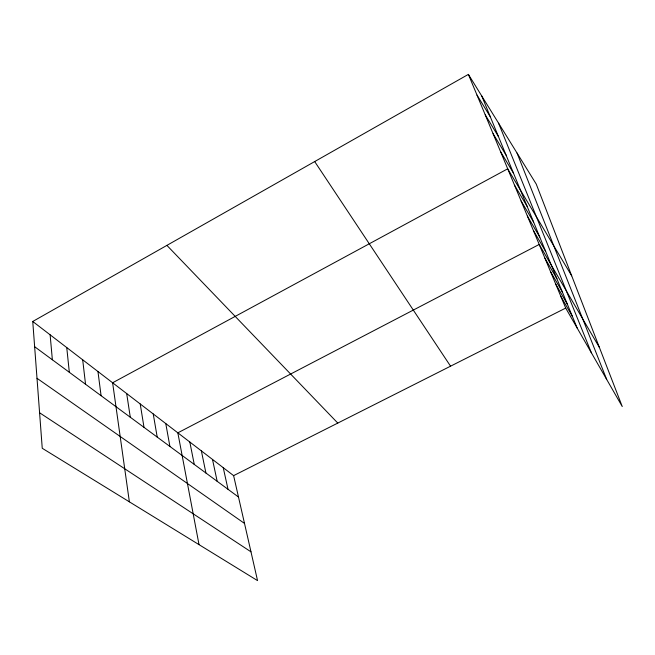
<?xml version="1.0" encoding="UTF-8"?>
<svg xmlns="http://www.w3.org/2000/svg" width="655" height="655" viewBox="0 0 655 655"><rect width="100%" height="100%" fill="white"/><g stroke="black" fill="none" stroke-linecap="round" stroke-linejoin="round"><path stroke-width="0.98" d="M32.75 321.474L233.614 475.636L257.546 580.617L42.248 448.282L32.75 321.474L468.382 74.383L536.232 184.071L622.25 406.542L565.707 308.087L468.382 74.383M233.614 475.636L565.707 308.087M39.587 412.765L250.988 551.829M37.008 378.295L244.511 523.435M34.641 346.716L238.494 497.03M166.902 245.379L337.784 423.081M314.687 161.564L450.558 366.186M477.012 95.098L490.267 116.705M485.232 114.838L498.365 136.404M493.068 133.661L506.086 155.169M500.551 151.632L513.446 173.067M571.717 275.853L507.707 168.81L112.619 382.774L129.371 501.828M514.552 185.242L527.185 206.481M521.102 200.987L533.612 222.11M527.39 216.068L539.761 237.069M533.416 230.544L545.656 251.414M599.423 347.494L539.204 244.446L177.841 432.832L199.022 544.641M544.927 258.193L556.914 278.784M550.429 271.407L562.285 291.843M555.718 284.106L567.435 304.387M560.803 296.322L572.396 316.447M481.761 96.007L577.17 328.049M498.578 123.197L591.359 352.758M517.057 153.073L606.669 379.417M223.24 467.678L228.022 489.31M212.498 459.433L217.173 481.31M201.372 450.886L205.924 473.016M189.819 442.027L194.257 464.411M165.772 423.564L169.907 446.456M153.237 413.952L157.208 437.098M140.219 403.955L144.01 427.363M126.693 393.573L130.28 417.235M97.955 371.524L101.083 395.71M82.686 359.8L85.543 384.256M66.753 347.576L69.324 372.294M50.124 334.811L52.367 359.791"/></g></svg>
